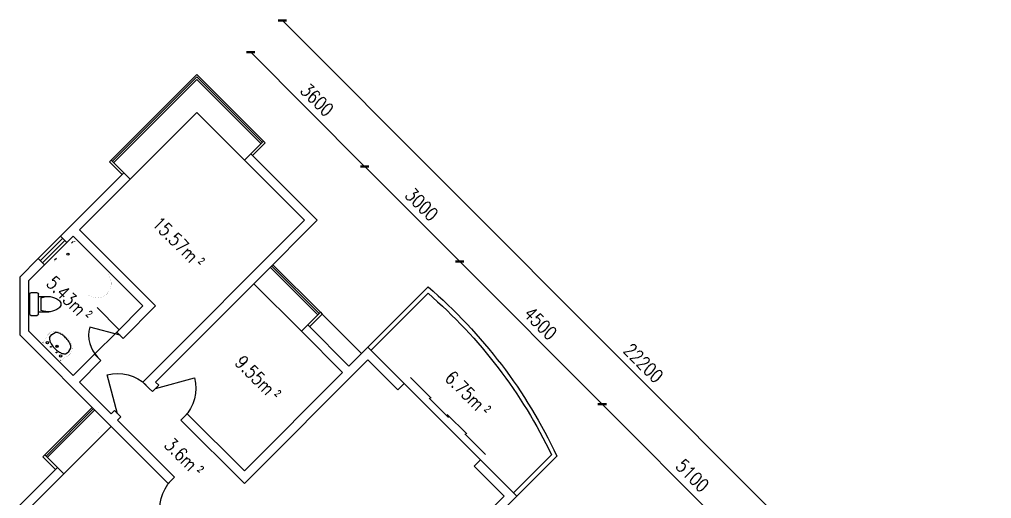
# Model space of a CAD drawing. Header units: millimetres. Extents: x 896 to 46047, y 508 to 32349.
# Drawn here: x 24207 to 45908, y 21664 to 32349 of the extents above; entities that cross this region are included whole.
import ezdxf
from ezdxf.enums import TextEntityAlignment as Align

# ---------------------------------------------------------------- set-up
doc = ezdxf.new("R2010")
doc.units = ezdxf.units.MM
for name, color, linetype in [('GROUND', 2, 'Continuous'), ('JJ', 8, 'Continuous'), ('PUB_DIM', 3, 'Continuous'), ('PUB_TEXT', 7, 'Continuous'), ('PUB_WINDW', 7, 'Continuous'), ('WALL', 255, 'Continuous'), ('WINDOW', 2, 'Continuous'), ('Y', 6, 'Continuous')]:
    doc.layers.add(name, color=color, linetype=linetype)
doc.styles.add('DIM_FONT', font='SIMPLEX', dxfattribs={"width": 0.8})
doc.styles.add('SIMPLEX', font='SIMPLEX.SHX')
doc.styles.get("Standard").update_dxf_attribs({"font": 'arial.ttf'})
doc.dimstyles.new('AXIS', dxfattribs={"dimtxt": 300, "dimasz": 1, "dimexe": 250, "dimexo": 300, "dimgap": 0.09, "dimtad": 1, "dimdec": 0, "dimzin": 0, "dimdsep": 46, "dimtxsty": 'DIM_FONT', "dimblk": '_DIMX', "dimcen": 0.09, "dimse1": 1, "dimse2": 1, "dimclrt": 7, "dimadec": 0, "dimazin": 0, "dimtfac": 1, "dimtdec": 0, "dimtix": 1, "dimtmove": 2, "dimatfit": 3, "dimldrblk": '_DIMX', "dimfxl": 1, "dimtolj": 1, "dimtzin": 0, "dimarcsym": 0})

# ---------------------------------------------------------------- blocks, each defined once
blk = doc.blocks.new('_DBLK')
blk.add_line((-0.5, 0), (0, -0.866))
blk.add_arc((-0.5, 0), 1, 300, 0)
at = {"style": 'SIMPLEX', "flags": 9}
blk.add_attdef('A', text='', height=1, dxfattribs=at).set_placement((0, 1.5), align=Align.MIDDLE)
blk = doc.blocks.new('_A0LHZ')
for p, q in [((-0.5, 0.0159), (-0.2273, 0.0159)), ((-0.2419, 0.0033), (0.0147, 0.0033)), ((-0.0147, 0.0159), (0.2419, 0.0159)), ((0.2273, 0.0033), (0.5, 0.0033))]:
    blk.add_line(p, q)
blk = doc.blocks.new('M_A6')
blk.add_line((0.5, 0), (0.5, 0))
blk = doc.blocks.new('_WBLK')
for p, q in [((-0.5, 0.5), (0.5, 0.5)), ((0.5, 0.167), (-0.5, 0.167)), ((0.5, -0.167), (-0.5, -0.167)), ((-0.5, -0.5), (0.5, -0.5))]:
    blk.add_line(p, q)
at = {"style": 'SIMPLEX', "flags": 9}
blk.add_attdef('A', text='', height=1, dxfattribs=at).set_placement((0, 1.5), align=Align.MIDDLE)
blk = doc.blocks.new('_DIMX')
at = {"const_width": 50}
blk.add_lwpolyline([(-70, -70), (70, 70)], dxfattribs=at)
blk = doc.blocks.new('*D29')
at = {"color": 0, "linetype": 'ByBlock', "transparency": 16777216}
blk.add_line((42750, -149990), (39145, -146385), dxfattribs=at)
at = {"layer": 'DEFPOINTS', "color": 0, "linetype": 'ByBlock', "transparency": 16777216}
for p in [(39144, -146384), (39144, -146384), (42751, -149990)]:
    blk.add_point(p, dxfattribs=at)
at = {"color": 0, "linetype": 'ByBlock', "transparency": 16777216}
for p, rotation in [((39144, -146384), 134.9999999999999), ((42751, -149990), 314.9999999999999)]:
    blk.add_blockref('_DIMX', p, dxfattribs=dict(at, rotation=rotation))
at = {"color": 7, "linetype": 'ByBlock', "transparency": 16777216, "insert": (41160, -147975), "char_height": 300, "attachment_point": 5, "rotation": 315, "style": 'DIM_FONT'}
blk.add_mtext('\\A1;5100', dxfattribs=at)
blk = doc.blocks.new('*D30')
at = {"color": 0, "linetype": 'ByBlock', "transparency": 16777216}
blk.add_line((39144, -146383), (35963, -143203), dxfattribs=at)
at = {"layer": 'DEFPOINTS', "color": 0, "linetype": 'ByBlock', "transparency": 16777216}
for p in [(35962, -143202), (35962, -143202), (39144, -146384)]:
    blk.add_point(p, dxfattribs=at)
at = {"color": 0, "linetype": 'ByBlock', "transparency": 16777216}
for p, rotation in [((35962, -143202), 135), ((39144, -146384), 315)]:
    blk.add_blockref('_DIMX', p, dxfattribs=dict(at, rotation=rotation))
at = {"color": 7, "linetype": 'ByBlock', "transparency": 16777216, "insert": (37766, -144581), "char_height": 300, "attachment_point": 5, "rotation": 315, "style": 'DIM_FONT'}
blk.add_mtext('\\A1;4500', dxfattribs=at)
blk = doc.blocks.new('*D31')
at = {"color": 0, "linetype": 'ByBlock', "transparency": 16777216}
blk.add_line((35962, -143201), (33842, -141081), dxfattribs=at)
at = {"layer": 'DEFPOINTS', "color": 0, "linetype": 'ByBlock', "transparency": 16777216}
for p in [(33841, -141081), (33841, -141081), (35962, -143202)]:
    blk.add_point(p, dxfattribs=at)
at = {"color": 0, "linetype": 'ByBlock', "transparency": 16777216}
for p, rotation in [((33841, -141081), 135.0000000000002), ((35962, -143202), 315.0000000000002)]:
    blk.add_blockref('_DIMX', p, dxfattribs=dict(at, rotation=rotation))
at = {"color": 7, "linetype": 'ByBlock', "transparency": 16777216, "insert": (35114, -141929), "char_height": 300, "attachment_point": 5, "rotation": 315, "style": 'DIM_FONT'}
blk.add_mtext('\\A1;3000', dxfattribs=at)
blk = doc.blocks.new('*D32')
at = {"color": 0, "linetype": 'ByBlock', "transparency": 16777216}
blk.add_line((33840, -141080), (31296, -138536), dxfattribs=at)
at = {"layer": 'DEFPOINTS', "color": 0, "linetype": 'ByBlock', "transparency": 16777216}
for p in [(31296, -138535), (31296, -138535), (33841, -141081)]:
    blk.add_point(p, dxfattribs=at)
at = {"color": 0, "linetype": 'ByBlock', "transparency": 16777216}
for p, rotation in [((31296, -138535), 134.9999999999999), ((33841, -141081), 314.9999999999998)]:
    blk.add_blockref('_DIMX', p, dxfattribs=dict(at, rotation=rotation))
at = {"color": 7, "linetype": 'ByBlock', "transparency": 16777216, "insert": (32780, -139596), "char_height": 300, "attachment_point": 5, "rotation": 315, "style": 'DIM_FONT'}
blk.add_mtext('\\A1;3600', dxfattribs=at)
blk = doc.blocks.new('*D33')
at = {"color": 0, "linetype": 'ByBlock', "transparency": 16777216}
blk.add_line((47700, -153525), (32003, -137829), dxfattribs=at)
at = {"layer": 'DEFPOINTS', "color": 0, "linetype": 'ByBlock', "transparency": 16777216}
for p in [(32003, -137828), (32003, -137828), (47700, -153526)]:
    blk.add_point(p, dxfattribs=at)
at = {"color": 0, "linetype": 'ByBlock', "transparency": 16777216}
for p, rotation in [((32003, -137828), 135), ((47700, -153526), 315)]:
    blk.add_blockref('_DIMX', p, dxfattribs=dict(at, rotation=rotation))
at = {"color": 7, "linetype": 'ByBlock', "transparency": 16777216, "insert": (40064, -145465), "char_height": 300, "attachment_point": 5, "rotation": 315, "style": 'DIM_FONT'}
blk.add_mtext('\\A1;22200', dxfattribs=at)
blk = doc.blocks.new('M_E11')
for p, q in [((-280, -10), (-280, 0)), ((280, 0), (280, -10)), ((-251, -189), (-251, -186)), ((-248, -183), (-250, -185))]:
    blk.add_line(p, q)
at = {"const_width": 1.5}
for points in [[(-280, 0), (280, 0)], [(-326, -200), (-280, -5)], [(326, -204), (280, -5)]]:
    blk.add_lwpolyline(points, dxfattribs=at)
for points in [[(-326, -200, 0.008223), (-326, -204, 0.149285)], [(-326, -266, 0.149285), (-304, -337, 0.107079), (-231, -408, 0.075625), (-131, -450, 0.062436), (-1, -467, 0.062436), (130, -452, 0.075625), (230, -410, 0.107079), (304, -339, 0.149285), (326, -268, 0.005205), (326, -266, 0.086596)]]:
    blk.add_lwpolyline(points, format="xyb", dxfattribs=at)
at = {"const_width": 1.5, "flags": 128}
for points in [[(-326, -204), (-326, -268)], [(326, -204), (326, -268)]]:
    blk.add_lwpolyline(points, dxfattribs=at)
at = {"flags": 128}
for points in [[(-253, -188, 0.172546), (-250, -358, 0.726395)], [(253, -188, -0.172546), (250, -358, -0.726395)]]:
    blk.add_lwpolyline(points, format="xyb", dxfattribs=at)
for points in [[(253, -188, 0.098208), (193, -141, 0.066287), (110, -111, 0.052428), (0, -100, 0.052428), (-110, -111, 0.066287), (-193, -141, 0.093876), (-251, -186, 0.171377)], [(-250, -358, 0.091341), (-193, -401, 0.066287), (-110, -431, 0.052428), (0, -442, 0.052428), (110, -431, 0.066287), (193, -401, 0.091756), (250, -358, 0.171377)]]:
    blk.add_lwpolyline(points, format="xyb")
for centre, radius in [((-210, -75), 24), ((-210, -75), 24), ((-210, -75), 24), ((-90, -65), 10), ((0, -170), 25), ((0, -170), 15), ((90, -65), 10), ((210, -75), 24)]:
    blk.add_circle(centre, radius)
blk.add_arc((-250, -186), 1, 131.3224, 180)
at = {"width": 0.8, "flags": 9}
for tag in ['XSIZE', 'YSIZE']:
    blk.add_attdef(tag, (0, 0), '', height=0.5, dxfattribs=at)
blk = doc.blocks.new('_E3NPP')
at = {"layer": 'JJ'}
for p, q in [((-170, 200), (-170, 430)), ((-140, 260), (140, 260)), ((170, 200), (170, 430)), ((-250, 30), (-250, 170)), ((-220, 200), (220, 200)), ((220, 0), (-220, 0)), ((250, 170), (250, 30))]:
    blk.add_line(p, q, dxfattribs=at)
for centre, radius, start, end in [((0, 590), 110, 33.4509, 146.5491), ((227, 413), 398, 143.3619, 202.5495), ((-227, 413), 398, 337.4505, 36.6381), ((-220, 170), 30, 90, 180), ((-220, 30), 30, 180, 270), ((220, 170), 30, 0, 90), ((220, 30), 30, 270, 0)]:
    blk.add_arc(centre, radius, start, end, dxfattribs=at)
blk = doc.blocks.new('M_E4')
for p, q in [((670, -80), (670, -137)), ((670, -86), (670, -97)), ((670, -663), (670, -614))]:
    blk.add_line(p, q)
at = {"const_width": 1.5}
for points in [[(-750, -750), (-750, 0)], [(-750, 0), (750, 0)], [(750, 0), (750, -750)], [(608, -56), (640, -56)], [(670, -90), (670, -656)], [(750, -750), (-750, -750)], [(670, -663), (670, -655)]]:
    blk.add_lwpolyline(points, dxfattribs=at)
for points in [[(-399, -56, 0.930688), (-388, -693, 0.930688)], [(670, -86, 0.414214), (640, -56, 0.414214)], [(670, -90, 0.041784), (670, -85, 0.412615)], [(640, -693, 0.414214), (670, -663, 0.414214)]]:
    blk.add_lwpolyline(points, format="xyb", dxfattribs=at)
at = {"const_width": 1.5, "flags": 128}
for points in [[(-399, -56), (608, -56)], [(-399, -694), (645, -692)]]:
    blk.add_lwpolyline(points, dxfattribs=at)
for radius in [25, 23]:
    blk.add_circle((550, -381), radius)
blk.add_arc((640, -663), 30, 270, 280.176)
at = {"width": 0.8, "flags": 9}
for tag in ['XSIZE', 'YSIZE']:
    blk.add_attdef(tag, (0, 0), '', height=0.5, dxfattribs=at)
blk = doc.blocks.new('1T4F73')
at = {"layer": 'GROUND'}
for p, q in [((14673.4, 4436.7), (15168.4, 4931.6)), ((21585.8, 3783), (23282.9, 2086))]:
    blk.add_line(p, q, dxfattribs=at)
at = {"layer": 'JJ'}
blk.add_line((14726.9, 5480.1), (15221.9, 4985.1), dxfattribs=at)
at = {"layer": 'WALL'}
for p, q in [((18014.9, 8768.1), (18156.3, 8909.5)), ((19641.3, 7424.6), (18156.3, 8909.5)), ((19358.4, 7424.6), (18014.9, 8768.1)), ((13910.2, 7067.5), (15327.9, 8485.3)), ((15469.3, 8343.9), (15327.9, 8485.3)), ((14338, 7212.5), (15469.3, 8343.9)), ((15752.2, 3818.4), (19358.4, 7424.6)), ((18368.5, 6151.8), (19641.3, 7424.6)), ((16035, 5515.4), (14338, 7212.5)), ((14051.6, 6926.1), (13910.2, 7067.5)), ((14051.6, 6926.1), (14196.6, 7071.1)), ((15752.2, 5515.4), (14196.6, 7071.1)), ((12999.5, 6156.9), (13415.2, 6572.5)), ((13556.6, 6431.1), (13415.2, 6572.5)), ((13199.5, 6074), (13556.6, 6431.1)), ((12999.5, 6156.9), (12999.5, 4874)), ((18227.1, 6010.4), (18368.5, 6151.8)), ((13199.5, 6074), (13199.5, 4956.9)), ((16035, 3818.4), (18227.1, 6010.4)), ((15168.4, 4931.6), (15752.2, 5515.4)), ((15309.8, 4790.2), (16035, 5515.4)), ((19287.7, 4949.7), (19429.1, 5091.2)), ((20348.4, 4171.9), (19429.1, 5091.2)), ((14903.7, 2969.8), (12999.5, 4874)), ((14196.6, 3959.8), (13199.5, 4956.9)), ((15168.4, 4931.6), (15309.8, 4790.2)), ((20207, 4030.5), (19287.7, 4949.7)), ((20348.4, 4171.9), (20772.6, 4596.2)), ((21585.8, 3783), (20772.6, 4596.2)), ((14196.6, 3959.8), (14673.4, 4436.7)), ((14673.4, 4436.7), (14814.8, 4295.2)), ((14338, 3818.4), (14814.8, 4295.2)), ((18014.9, 1555.6), (20772.6, 4313.4)), ((21444.4, 3641.6), (20772.6, 4313.4)), ((18014.9, 1838.5), (20207, 4030.5)), ((15045.1, 3111.3), (14338, 3818.4)), ((15893.6, 3677), (15752.2, 3818.4)), ((16105.7, 3747.7), (15964.3, 3606.2)), ((16105.7, 3747.7), (16035, 3818.4)), ((21444.4, 3641.6), (21585.8, 3783)), ((15964.3, 3606.2), (15893.6, 3677)), ((15045.1, 3111.3), (15115.8, 3182)), ((15257.2, 3040.6), (15115.8, 3182)), ((15186.5, 2969.8), (15257.2, 3040.6)), ((16742.1, 3111.3), (16600.7, 2969.8)), ((18014.9, 1838.5), (16742.1, 3111.3)), ((15045.1, 2828.4), (14903.7, 2969.8)), ((16317.9, 1555.6), (15045.1, 2828.4)), ((16459.3, 1697.1), (15186.5, 2969.8)), ((18014.9, 1555.6), (16600.7, 2969.8)), ((23141.5, 1944.5), (23282.9, 2086)), ((24096, 1272.8), (23282.9, 2086)), ((12994.5, 1060.7), (13843, 1909.2)), ((13277.3, 1060.7), (13984.4, 1767.8)), ((13984.4, 1767.8), (13843, 1909.2)), ((23813.2, 1272.8), (23141.5, 1944.5)), ((16317.9, 1555.6), (16459.3, 1697.1)), ((15893.6, -6646.8), (23813.2, 1272.8)), ((21338.3, -1484.9), (24096, 1272.8))]:
    blk.add_line(p, q, dxfattribs=at)
for points in [[(18156.3, 8909.5), (18439.2, 9192.4), (18481.6, 9150), (18198.8, 8867.1)], [(15327.9, 8485.3), (15045.1, 8768.1), (15002.7, 8725.7), (15285.5, 8442.9)], [(19429.1, 5091.2), (19712, 5374), (19754.4, 5331.6), (19471.6, 5048.7)], [(13843, 1909.2), (13560.2, 2192), (13517.7, 2149.6), (13800.6, 1866.8)]]:
    blk.add_lwpolyline(points, dxfattribs=at)
at = {"layer": 'WINDOW'}
for p, q in [((19655.4, 5317.4), (18594.8, 6378.1)), ((19683.7, 5345.7), (18623, 6406.4)), ((19712, 5374), (18651.3, 6434.7)), ((19287.7, 4949.7), (18227.1, 6010.4)), ((19754.4, 5331.6), (20631.2, 4454.8)), ((15045.1, 2828.4), (13984.4, 1767.8))]:
    blk.add_line(p, q, dxfattribs=at)
for points in [[(18439.2, 9192.4), (16954.3, 10677.3), (15045.1, 8768.1)], [(18410.9, 9164.1), (16954.3, 10620.7), (15073.4, 8739.8)], [(18382.6, 9135.8), (16954.3, 10564.2), (15101.6, 8711.6)], [(18014.9, 8768.1), (16954.3, 9828.8), (15469.3, 8343.9)], [(13560.2, 2192), (14620.8, 3252.7)], [(13588.4, 2163.7), (14649.1, 3224.4)], [(13616.7, 2135.5), (14677.4, 3196.1)]]:
    blk.add_lwpolyline(points, dxfattribs=at)
at = {"layer": 'Y'}
for points in [[(20772.6, 4596.2), (22115.5, 5939.1, -0.1058886), (24991.4, 2168.1), (24096, 1272.8)], [(20843.4, 4525.5), (22116.1, 5798.3, -0.1022686), (24873.9, 2192), (24025.3, 1343.5)]]:
    blk.add_lwpolyline(points, format="xyb", dxfattribs=at)
at = {"layer": 'JJ'}
for name, p, rotation in [('M_E4', (14196.6, 6010.4), 134.9999999999928), ('M_E11', (13713, 4494.3), 135)]:
    blk.add_blockref(name, p, dxfattribs=dict(at, rotation=rotation))
at = {"layer": 'JJ', "xscale": -1, "rotation": 270}
blk.add_blockref('_E3NPP', (13220, 5554.8), dxfattribs=at)
at = {"layer": 'WINDOW'}
for name, p, xscale, yscale, zscale, rotation in [('M_A6', (17555.3, 9369.2), 1500, 1500, 1500, 315), ('_WBLK', (13733.4, 6749.3), 700, 200.0000000000145, 700, 44.99999999999999), ('M_A6', (18828.1, 5550.8), 1500, 1500, 1500, 135), ('_DBLK', (14991.6, 4613.4), 700, 700, 700, 225), ('_DBLK', (15504.7, 3429.5), 900, -900, 900, 44.99999999999999), ('_DBLK', (16353.2, 3358.8), -900, 900, 900, 135), ('_A0LHZ', (22575.8, 3075.9), 2400, 2400, 2400, 135), ('M_A6', (14231.9, 2156.7), 1500, 1500, 1500, 44.99999999999999), ('_DBLK', (16706.8, 1308.1), -900, 900, 900, 315)]:
    blk.add_blockref(name, p, dxfattribs=dict(at, xscale=xscale, yscale=yscale, zscale=zscale, rotation=rotation))
at = {"layer": 'PUB_TEXT', "style": 'DIM_FONT', "width": 0.8}
for s, p in [('15.57m', (16912.9, 6561.9)), ('5.43m', (14405.5, 5376.7)), ('9.55m', (18616.4, 3607.3)), ('6.75m', (23301.8, 3261.8)), ('3.6m', (16891.4, 1917.2))]:
    blk.add_text(s, height=300, rotation=315, dxfattribs=at).set_placement(p, align=Align.MIDDLE_RIGHT)
for p in [(16912.9, 6561.9), (14405.5, 5376.7), (18616.4, 3607.3), (23301.8, 3261.8), (16891.4, 1917.2)]:
    blk.add_text(' 2', height=150, rotation=315, dxfattribs=at).set_placement(p)
at = {"layer": 'PUB_DIM'}
for p1, p2, picture, middle in [((34560.9, -3818.7), (18863.2, 11879.1), '*D33', (26924.2, 4242.3)), ((20701.6, 8626.4), (18156, 11172), '*D32', (19641, 10111.3)), ((22822.9, 6505.1), (20701.6, 8626.4), '*D31', (21974.4, 7777.9)), ((26004.9, 3323.1), (22822.9, 6505.1), '*D30', (24626.1, 5126.2)), ((29611.2, -283.1), (26004.9, 3323.1), '*D29', (28020.2, 1732.1))]:
    dim = blk.add_aligned_dim(p1=p1, p2=p2, distance=0, dimstyle='AXIS', dxfattribs=at)
    dim.commit()
    dim.dimension.update_dxf_attribs({"geometry": picture, "text_midpoint": middle, "insert": (-13139.5, 149707.1)})

msp = doc.modelspace()

# ---------------------------------------------------------------- block references
at = {"layer": 'PUB_WINDW'}
msp.add_blockref('1T4F73', (11213, 20445), dxfattribs=at)

doc.saveas('drawing.dxf')
